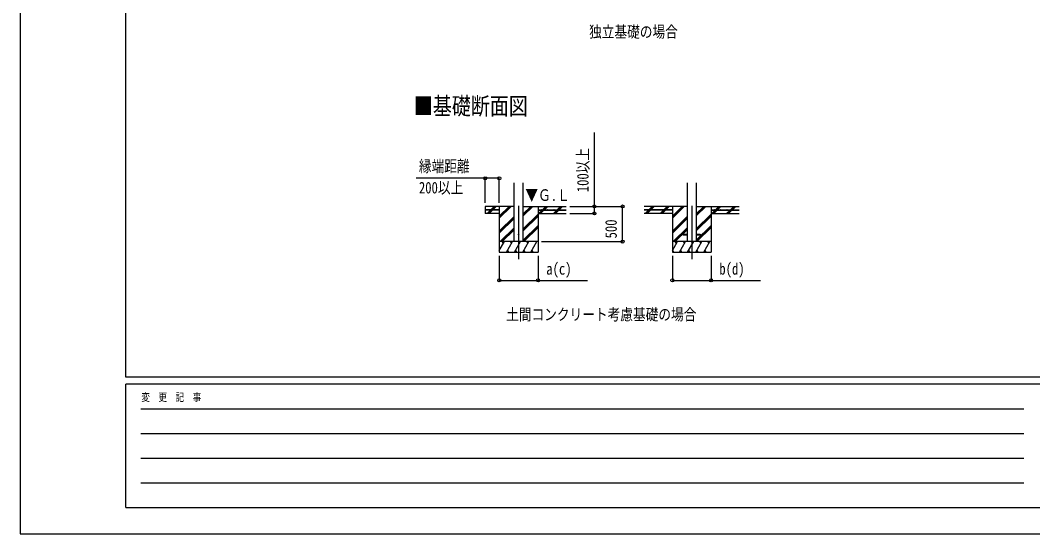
# Model space of a CAD drawing. Units: millimetres, scale not verified. Extents: x -21025 to 21025, y -14850 to 14850.
# Drawn here: x -21025 to -6650, y -14850 to -7558 of the extents above; entities that cross this region are included whole.
import ezdxf
from ezdxf.enums import TextEntityAlignment as Align

# ---------------------------------------------------------------- set-up
doc = ezdxf.new("R2010")
doc.units = ezdxf.units.MM
doc.header["$LTSCALE"] = 60
for name, color, linetype in [('0-2_USER1', 3, 'Continuous'), ('0-4_YKK_12', 2, 'Continuous'), ('0-5_YKK_13', 4, 'Continuous'), ('0-6_YKK_A1', 4, 'Continuous'), ('0-7_YKK_D', 6, 'Continuous'), ('0-8_YKK_ZWAK', 7, 'Continuous')]:
    doc.layers.add(name, color=color, linetype=linetype)
doc.styles.add('ＭＳ ゴシック', font='')
doc.styles.get('ＭＳ ゴシック').set_extended_font_data('MS Gothic')

msp = doc.modelspace()

# ---------------------------------------------------------------- linework, layer by layer
at = {"layer": '0-4_YKK_12'}
for p, q in [((-13948.9, -10192.79), (-13948.9, -10952)), ((-11491.9, -10192.79), (-11491.9, -10952))]:
    msp.add_line(p, q, dxfattribs=at)
at = {"layer": '0-5_YKK_13'}
for p, q in [((-11611.7, -10597.5), (-11611.7, -10606.5)), ((-11611.7, -10597.5), (-11556.9, -10597.5)), ((-11611.7, -10606.5), (-11556.9, -10606.5)), ((-11426.9, -10597.5), (-11372.1, -10597.5)), ((-11426.9, -10606.5), (-11372.1, -10606.5)), ((-11372.1, -10597.5), (-11372.1, -10606.5))]:
    msp.add_line(p, q, dxfattribs=at)
msp.add_circle((-13948.9, -10602), 5, dxfattribs=at)
at = {"layer": '0-6_YKK_A1'}
for p, q in [((-14013.9, -10702), (-14013.9, -9866.65)), ((-13883.9, -10702), (-13883.9, -9866.65)), ((-11556.9, -9865.65), (-11556.9, -10702)), ((-11426.9, -9865.65), (-11426.9, -10702)), ((-14013.9, -10202), (-14423.9, -10202)), ((-14423.9, -10202), (-14423.9, -10302)), ((-14344.94, -10249.5), (-14297.44, -10202)), ((-14330.79, -10249.5), (-14283.29, -10202)), ((-14316.65, -10249.5), (-14269.15, -10202)), ((-14223.9, -10202), (-14223.9, -10852)), ((-14223.9, -10368.88), (-14057.02, -10202)), ((-14223.9, -10354.74), (-14071.16, -10202)), ((-14223.9, -10340.6), (-14085.3, -10202)), ((-13883.9, -10337.25), (-13748.65, -10202)), ((-13883.9, -10323.11), (-13762.79, -10202)), ((-13883.9, -10308.96), (-13776.94, -10202)), ((-13883.9, -10202), (-13273.9, -10202)), ((-13673.9, -10202), (-13673.9, -10852)), ((-13612.3, -10249.5), (-13564.8, -10202)), ((-13598.16, -10249.5), (-13550.66, -10202)), ((-13584.02, -10249.5), (-13536.52, -10202)), ((-13400.17, -10249.5), (-13352.67, -10202)), ((-13386.03, -10249.5), (-13338.53, -10202)), ((-13371.89, -10249.5), (-13324.39, -10202)), ((-11556.9, -10202), (-12166.9, -10202)), ((-12100.07, -10249.5), (-12052.57, -10202)), ((-12081.07, -10244.64), (-12038.43, -10202)), ((-12071.78, -10249.5), (-12024.28, -10202)), ((-11887.94, -10249.5), (-11840.44, -10202)), ((-11873.79, -10249.5), (-11826.29, -10202)), ((-11859.65, -10249.5), (-11812.15, -10202)), ((-11766.9, -10202), (-11766.9, -10852)), ((-11766.9, -10368.88), (-11600.02, -10202)), ((-11766.9, -10354.74), (-11614.16, -10202)), ((-11766.9, -10340.6), (-11628.3, -10202)), ((-11426.9, -10337.25), (-11291.65, -10202)), ((-11426.9, -10323.11), (-11305.79, -10202)), ((-11426.9, -10308.96), (-11319.94, -10202)), ((-11426.9, -10202), (-10816.9, -10202)), ((-11216.9, -10202), (-11216.9, -10852)), ((-11155.3, -10249.5), (-11107.8, -10202)), ((-11141.16, -10249.5), (-11093.66, -10202)), ((-11127.02, -10249.5), (-11079.52, -10202)), ((-10943.17, -10249.5), (-10895.67, -10202)), ((-10929.03, -10249.5), (-10881.53, -10202)), ((-10914.89, -10249.5), (-10867.39, -10202)), ((-14223.9, -10249.5), (-14423.9, -10249.5)), ((-14223.9, -10254.5), (-14423.9, -10254.5)), ((-14223.9, -10302), (-14423.9, -10302)), ((-14396.03, -10300.6), (-14349.94, -10254.5)), ((-14383.29, -10302), (-14335.79, -10254.5)), ((-14369.15, -10302), (-14321.65, -10254.5)), ((-14223.9, -10249.5), (-14223.9, -10254.5)), ((-14223.9, -10552.73), (-14013.9, -10342.73)), ((-13883.9, -10521.09), (-13673.9, -10311.1)), ((-13883.9, -10535.24), (-13673.9, -10325.24)), ((-13883.9, -10549.38), (-13673.9, -10339.38)), ((-13673.9, -10249.5), (-13273.9, -10249.5)), ((-13673.9, -10249.5), (-13673.9, -10254.5)), ((-13673.9, -10254.5), (-13273.9, -10254.5)), ((-13673.9, -10302), (-13273.9, -10302)), ((-13664.8, -10302), (-13617.3, -10254.5)), ((-13650.66, -10302), (-13603.16, -10254.5)), ((-13636.52, -10302), (-13589.02, -10254.5)), ((-13452.67, -10302), (-13405.17, -10254.5)), ((-13438.53, -10302), (-13391.03, -10254.5)), ((-13424.39, -10302), (-13376.89, -10254.5)), ((-11766.9, -10249.5), (-12166.9, -10249.5)), ((-11766.9, -10254.5), (-12166.9, -10254.5)), ((-11766.9, -10302), (-12166.9, -10302)), ((-12152.57, -10302), (-12105.07, -10254.5)), ((-12138.43, -10302), (-12090.93, -10254.5)), ((-12124.28, -10302), (-12076.78, -10254.5)), ((-12085.93, -10249.5), (-12084.26, -10247.83)), ((-11939.03, -10300.6), (-11892.94, -10254.5)), ((-11926.29, -10302), (-11878.79, -10254.5)), ((-11912.15, -10302), (-11864.65, -10254.5)), ((-11766.9, -10249.5), (-11766.9, -10254.5)), ((-11766.9, -10552.73), (-11556.9, -10342.73)), ((-11426.9, -10521.09), (-11216.9, -10311.1)), ((-11426.9, -10535.24), (-11216.9, -10325.24)), ((-11426.9, -10549.38), (-11216.9, -10339.38)), ((-11216.9, -10249.5), (-10816.9, -10249.5)), ((-11216.9, -10249.5), (-11216.9, -10254.5)), ((-11216.9, -10254.5), (-10816.9, -10254.5)), ((-11216.9, -10302), (-10816.9, -10302)), ((-11207.8, -10302), (-11160.3, -10254.5)), ((-11193.66, -10302), (-11146.16, -10254.5)), ((-11179.52, -10302), (-11132.02, -10254.5)), ((-10995.67, -10302), (-10948.17, -10254.5)), ((-10981.53, -10302), (-10934.03, -10254.5)), ((-10967.39, -10302), (-10919.89, -10254.5)), ((-14223.9, -10566.87), (-14013.9, -10356.87)), ((-14223.9, -10581.01), (-14013.9, -10371.01)), ((-13883.9, -10683.22), (-13673.9, -10473.23)), ((-13883.9, -10697.37), (-13673.9, -10487.37)), ((-11766.9, -10566.87), (-11556.9, -10356.87)), ((-11766.9, -10581.01), (-11556.9, -10371.01)), ((-11426.9, -10683.22), (-11216.9, -10473.23)), ((-11426.9, -10697.37), (-11216.9, -10487.37)), ((-14211.04, -10702), (-14013.9, -10504.86)), ((-14196.9, -10702), (-14013.9, -10519)), ((-14182.76, -10702), (-14013.9, -10533.14)), ((-13874.39, -10702), (-13673.9, -10501.51)), ((-11754.04, -10702), (-11556.9, -10504.86)), ((-11739.9, -10702), (-11556.9, -10519)), ((-11725.76, -10702), (-11556.9, -10533.14)), ((-11417.39, -10702), (-11216.9, -10501.51)), ((-13673.9, -10702), (-14223.9, -10702)), ((-14223.9, -10827.45), (-14151.47, -10702)), ((-14166.47, -10727.98), (-14181.48, -10702)), ((-14122.6, -10852), (-14036, -10702)), ((-14051, -10727.98), (-14066, -10702)), ((-14007.13, -10852), (-13920.53, -10702)), ((-13935.53, -10727.98), (-13950.53, -10702)), ((-13891.66, -10852), (-13805.06, -10702)), ((-13820.06, -10727.98), (-13835.06, -10702)), ((-13776.19, -10852), (-13689.59, -10702)), ((-13719.59, -10702), (-13719.59, -10702)), ((-11216.9, -10702), (-11766.9, -10702)), ((-11766.9, -10827.45), (-11694.47, -10702)), ((-11709.47, -10727.98), (-11724.48, -10702)), ((-11665.6, -10852), (-11579, -10702)), ((-11594, -10727.98), (-11609, -10702)), ((-11550.13, -10852), (-11463.53, -10702)), ((-11478.53, -10727.98), (-11493.53, -10702)), ((-11434.66, -10852), (-11348.06, -10702)), ((-11363.06, -10727.98), (-11378.06, -10702)), ((-11319.19, -10852), (-11232.59, -10702)), ((-11247.59, -10727.98), (-11262.59, -10702)), ((-14223.9, -10852), (-13673.9, -10852)), ((-14107.61, -10826.02), (-14092.61, -10852)), ((-13992.14, -10826.02), (-13977.14, -10852)), ((-13876.66, -10826.02), (-13861.67, -10852)), ((-13761.2, -10826.02), (-13746.2, -10852)), ((-11766.9, -10852), (-11216.9, -10852)), ((-11766.08, -10826.02), (-11751.08, -10852)), ((-11650.61, -10826.02), (-11635.61, -10852)), ((-11535.14, -10826.02), (-11520.14, -10852)), ((-11419.66, -10826.02), (-11404.67, -10852)), ((-11304.2, -10826.02), (-11289.2, -10852))]:
    msp.add_line(p, q, dxfattribs=at)
for centre in [(-14358.9, -10247), (-14268.9, -10247), (-13628.9, -10247), (-13538.9, -10247), (-13448.9, -10247), (-13358.9, -10247), (-12081.9, -10247), (-11991.9, -10247), (-11901.9, -10247), (-11811.9, -10247), (-11171.9, -10247), (-11081.9, -10247), (-10991.9, -10247), (-10901.9, -10247)]:
    msp.add_circle(centre, 2.5, dxfattribs=at)
at = {"layer": '0-7_YKK_D'}
for p, q in [((-14423.9, -10152), (-14423.9, -9801)), ((-14223.9, -10152), (-14223.9, -9801)), ((-13223.9, -10202), (-12472.9, -10202)), ((-13223.9, -10202), (-12872.9, -10202)), ((-12473.9, -10702), (-12473.9, -10202)), ((-13223.9, -10302), (-12872.9, -10302)), ((-13623.9, -10702), (-12472.9, -10702)), ((-14223.9, -10902), (-14223.9, -11253)), ((-13673.9, -10902), (-13673.9, -11253)), ((-11766.9, -10902), (-11766.9, -11253)), ((-11216.9, -10902), (-11216.9, -11253))]:
    msp.add_line(p, q, dxfattribs=at)
for points in [[(-12873.9, -10302), (-12873.9, -10202), (-12873.9, -9152)], [(-14223.9, -9802), (-14423.9, -9802), (-15404.9, -9802)], [(-14223.9, -11252), (-13673.9, -11252), (-12972.9, -11252)], [(-11766.9, -11252), (-11216.9, -11252), (-10515.9, -11252)]]:
    msp.add_lwpolyline(points, dxfattribs=at)
for centre in [(-14423.9, -9802), (-14223.9, -9802), (-12873.9, -10202), (-12473.9, -10202), (-12873.9, -10302), (-12473.9, -10702), (-14223.9, -11252), (-13673.9, -11252), (-11766.9, -11252), (-11216.9, -11252)]:
    msp.add_circle(centre, 21.25, dxfattribs=at)
at = {"layer": '0-8_YKK_ZWAK'}
for p, q in [((-19524.9, -12625), (-19524.9, 13875)), ((19475.1, -12625), (-19524.9, -12625)), ((-6524.9, -12725), (-19524.9, -12725)), ((-19524.9, -14475), (-19524.9, -12725)), ((-19312.4, -13075), (-6774.9, -13075)), ((-19312.4, -13425), (-6774.9, -13425)), ((-19312.4, -13775), (-6774.9, -13775)), ((-19312.4, -14125), (-6774.9, -14125)), ((-19524.9, -14475), (-6524.9, -14475))]:
    msp.add_line(p, q, dxfattribs=at)
msp.add_lwpolyline([(-21025, -14850), (21025, -14850), (21025, 14850), (-21025, 14850)], close=True, dxfattribs=at)

# ---------------------------------------------------------------- texts
at = {"layer": '0-2_USER1', "style": 'ＭＳ ゴシック', "width": 0.8}
for s, height, p in [('独立基礎の場合', 165, (-12948.93, -7852.96)), ('■基礎断面図', 247.1, (-15436.64, -8973.04)), ('土間コンクリート考慮基礎の場合', 165, (-14126.15, -11867.43))]:
    msp.add_text(s, height=height, dxfattribs=at).set_placement(p, align=Align.BOTTOM_LEFT)
at = {"layer": '0-6_YKK_A1', "style": 'ＭＳ ゴシック', "width": 0.8}
msp.add_text('▼Ｇ.Ｌ', height=165, dxfattribs=at).set_placement((-13853.53, -10172.95), align=Align.BOTTOM_LEFT)
at = {"layer": '0-7_YKK_D', "style": 'ＭＳ ゴシック', "width": 0.8}
for s, p in [('100以上', (-12905.9, -10000)), ('500', (-12505.9, -10656))]:
    msp.add_text(s, height=165, rotation=90, dxfattribs=at).set_placement(p, align=Align.BOTTOM_LEFT)
for s, p in [('縁端距離', (-15364.9, -9762)), ('200以上', (-15364.9, -10067)), ('a(c)', (-13556.9, -11220)), ('b(d)', (-11099.9, -11220))]:
    msp.add_text(s, height=165, dxfattribs=at).set_placement(p, align=Align.BOTTOM_LEFT)
at = {"layer": '0-8_YKK_ZWAK', "style": 'ＭＳ ゴシック', "width": 0.8}
msp.add_text('変  更  記  事', height=110, dxfattribs=at).set_placement((-19306.55, -13000), align=Align.BOTTOM_LEFT)

doc.saveas('drawing.dxf')
